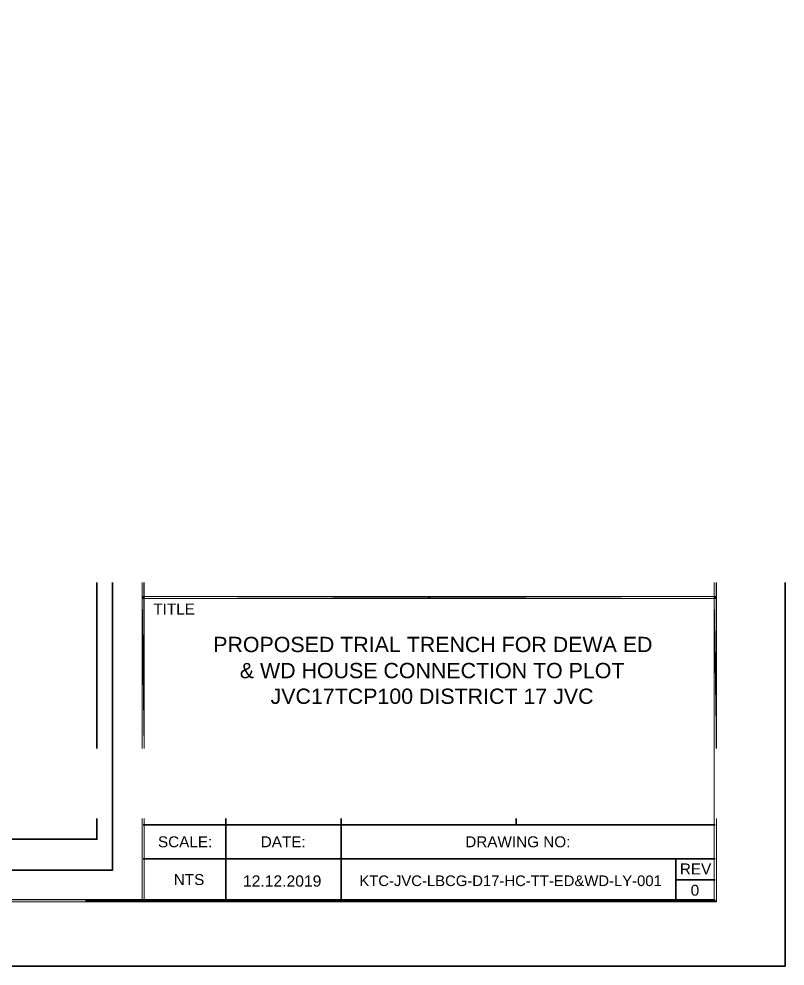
# Model space of a CAD drawing. Header units: inches. Extents: x 27 to 868, y 19 to 613.
# Drawn here: x 692.2 to 867.6, y 18.8 to 235.6 of the extents above; entities that cross this region are included whole.
import ezdxf

# ---------------------------------------------------------------- set-up
doc = ezdxf.new("R2010")
doc.units = ezdxf.units.IN
doc.header["$MEASUREMENT"] = 0
doc.layers.add('PDF_Geometry', color=7, linetype='Continuous')
doc.layers.add('PDF_Text', color=7, linetype='Continuous')
doc.styles.add('PDF Arial', font='arial.ttf')

msp = doc.modelspace()

# ---------------------------------------------------------------- linework, layer by layer
at = {"layer": 'PDF_Geometry', "lineweight": 35}
for points in [[(867.59, 106.53), (867.59, 18.76), (26.63, 18.76), (26.63, 612.71)], [(63.6, 40.74), (713.62, 40.74), (713.62, 106.53)], [(739.51, 33.76), (739.51, 52.53)], [(765.95, 33.76), (765.95, 52.53)], [(805.98, 51.1), (805.98, 52.53)], [(851.6, 51.1), (720.6, 51.1)], [(851.6, 43.31), (720.6, 43.31)], [(833.5, 43.31), (851.6, 43.31)], [(842.55, 43.31), (842.55, 33.76)], [(842.55, 38.53), (851.6, 38.53)], [(707.4, 33.76), (851.6, 33.76)], [(851.6, 33.76), (720.6, 33.76)]]:
    msp.add_lwpolyline(points, dxfattribs=at)
at = {"layer": 'PDF_Geometry', "color": 251, "lineweight": 35, "true_color": 0x636466}
for points in [[(710.02, 52.53), (710.02, 47.81), (69.14, 47.81), (69.14, 241.77)], [(710.02, 106.53), (710.02, 68.58)]]:
    msp.add_lwpolyline(points, dxfattribs=at)
at = {"layer": 'PDF_Geometry', "color": 251, "lineweight": 0, "true_color": 0x636466}
msp.add_lwpolyline([(63.6, 40.74), (713.62, 40.74), (713.62, 106.53)], dxfattribs=at)
at = {"layer": 'PDF_Geometry', "lineweight": 0}
for points in [[(720.37, 106.53), (720.37, 68.58)], [(720.37, 102.89), (720.87, 103.38), (720.82, 106.53)], [(720.37, 106.53), (720.37, 102.89)], [(720.84, 68.58), (720.8, 106.53)], [(720.84, 68.58), (720.8, 106.53)], [(720.87, 103.38), (720.82, 106.53)], [(720.87, 106.53), (720.87, 68.58)], [(720.87, 106.53), (720.87, 68.58)], [(720.87, 106.53), (720.87, 103.38)], [(720.87, 106.53), (720.87, 103.38)], [(851.86, 52.53), (851.87, 33.49), (851.38, 33.99), (851.38, 106.53)], [(851.38, 33.99), (851.38, 106.53)], [(851.82, 106.53), (851.87, 102.89), (851.38, 103.38), (851.38, 106.53)], [(851.81, 106.53), (851.84, 68.58)], [(851.81, 106.53), (851.84, 68.58)], [(851.82, 106.53), (851.87, 102.89), (851.87, 106.53)], [(851.87, 68.58), (851.87, 106.53)], [(720.37, 103.38), (720.87, 102.89), (851.87, 103.38), (720.37, 103.38)], [(720.87, 68.58), (720.37, 103.38), (720.37, 68.58)], [(720.87, 68.58), (720.37, 103.38), (720.87, 102.89), (720.87, 68.58)], [(851.87, 102.89), (851.38, 103.38), (720.37, 102.89), (851.87, 102.89)], [(851.38, 103.38), (720.37, 102.89), (720.87, 103.38), (851.38, 103.38)], [(720.87, 102.89), (851.87, 103.38), (851.38, 102.89), (720.87, 102.89)], [(720.87, 102.89), (720.87, 68.58)], [(851.87, 103.38), (851.38, 102.89), (851.86, 68.58)], [(851.38, 102.89), (851.86, 68.58)], [(851.38, 68.58), (851.38, 102.89)], [(851.87, 68.58), (851.87, 103.38)], [(720.37, 33.76), (720.87, 33.76), (720.85, 52.53)], [(720.37, 52.53), (720.37, 33.76)], [(720.87, 33.76), (720.85, 52.53)], [(720.87, 52.53), (720.87, 33.76)], [(720.87, 52.53), (720.87, 33.76)], [(851.86, 52.53), (851.87, 33.49), (851.87, 52.53)], [(851.87, 33.49), (851.38, 33.99), (55.36, 33.49), (851.87, 33.49)], [(851.38, 33.99), (55.36, 33.49), (55.86, 33.99), (851.38, 33.99)]]:
    msp.add_lwpolyline(points, dxfattribs=at)

# ---------------------------------------------------------------- texts
at = {"layer": 'PDF_Text', "attachment_point": 7, "style": 'PDF Arial'}
for s, insert, char_height in [('\\W1.000877;TITLE', (722.93, 99.24), 2.5), ('\\W1.000758;PROPOSED TRIAL TRENCH FOR DEWA ED', (736.65, 90.58), 3.5), ('\\W1.000741;& WD HOUSE CONNECTION TO PLOT', (742.74, 84.61), 3.5), ('\\W1.000734;JVC17TCP100 DISTRICT 17 JVC', (749.78, 78.73), 3.5), ('\\W1.001053;SCALE:', (724, 45.92), 2.5), ('\\W1.000786;DATE:', (747.53, 45.96), 2.5), ('\\W1.000726;DRAWING NO:', (794.36, 45.92), 2.5), ('\\W1.000903;REV', (843.5, 39.75), 2.5), ('\\W1.000607;NTS', (727.62, 37.28), 2.5), ('\\W1.000929;12.12.2019', (743.46, 36.91), 2.5663), ('\\W1.000705;KTC-JVC-LBCG-D17-HC-TT-ED&WD-LY-001', (770.11, 37.04), 2.4299), ('\\W1.001712;0', (845.98, 34.84), 2.5)]:
    msp.add_mtext(s, dxfattribs=dict(at, insert=insert, char_height=char_height))

doc.saveas('drawing.dxf')
